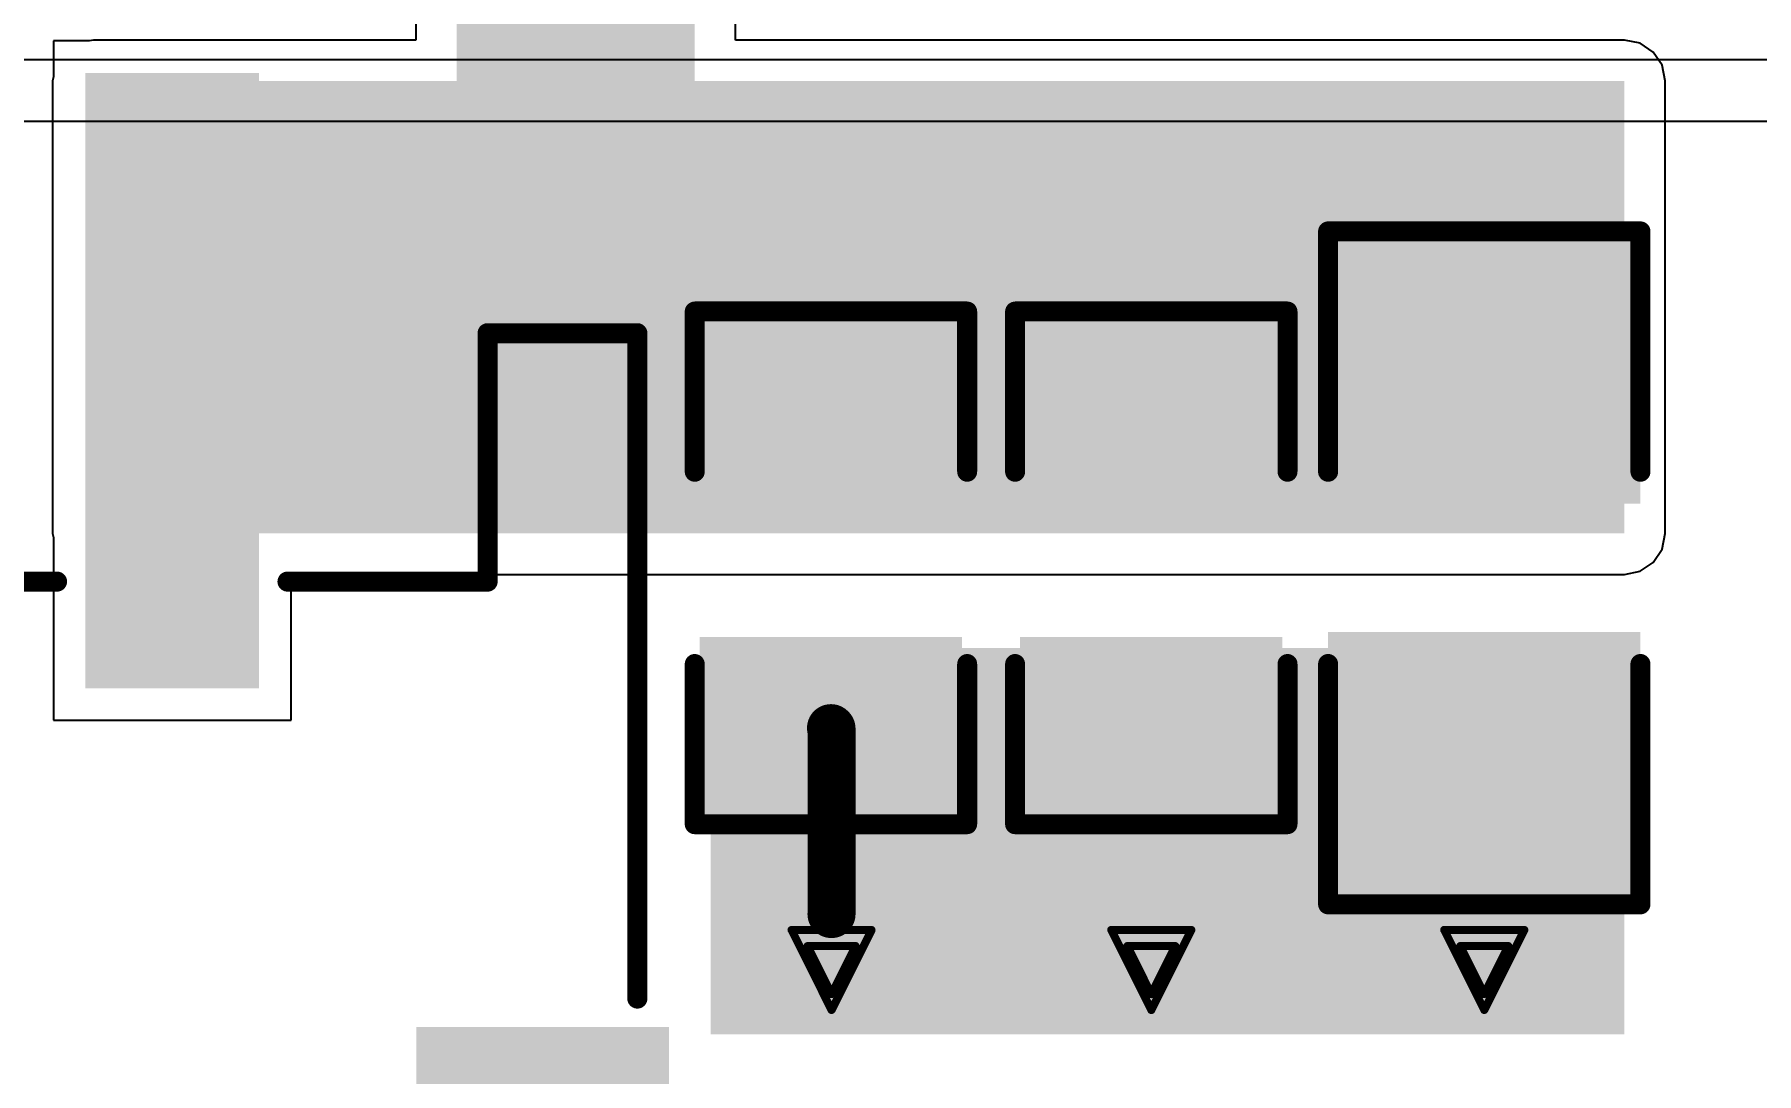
# Model space of a CAD drawing. Header units: inches. Extents: x -1 to 208, y -10 to 150.
# Drawn here: x 11.81 to 22.73, y 3.33 to 9.92 of the extents above; entities that cross this region are included whole.
import ezdxf

# ---------------------------------------------------------------- set-up
doc = ezdxf.new("R2010")
doc.units = ezdxf.units.IN
for name, color, linetype in [('Bottom Layer', 5, 'Continuous'), ('Drill Drawing', 1, 'Continuous'), ('Top Layer', 1, 'Continuous'), ('Top Overlay', 2, 'Continuous'), ('Top Paste', 8, 'Continuous'), ('Top Solder', 216, 'Continuous'), ('Via Holes', 16, 'Continuous')]:
    doc.layers.add(name, color=color, linetype=linetype)
doc.styles.add('Arial Black_Bold', font='', dxfattribs={"height": 0.2})
doc.styles.get('Arial Black_Bold').set_extended_font_data('Arial Black', bold=True)

# ---------------------------------------------------------------- blocks, each defined once
blk = doc.blocks.new('S2B_PH_SM4_TB_LF__SN__92')
at = {"layer": 'Top Layer'}
for points in [[(-1.5, 4.825), (-0.5, 4.825), (-0.5, 1.025), (-1.5, 1.025)], [(0.5, 4.825), (1.5, 4.825), (1.5, 1.025), (0.5, 1.025)], [(-4.1, -1.225), (-2.6, -1.225), (-2.6, -4.625), (-4.1, -4.625)], [(2.6, -1.225), (4.1, -1.225), (4.1, -4.625), (2.6, -4.625)]]:
    blk.add_hatch(color=1, dxfattribs=at).paths.add_polyline_path(points)
at = {"layer": 'Top Paste'}
for points in [[(-1.5, 4.825), (-0.5, 4.825), (-0.5, 1.025), (-1.5, 1.025)], [(0.5, 4.825), (1.5, 4.825), (1.5, 1.025), (0.5, 1.025)], [(-4.1, -1.225), (-2.6, -1.225), (-2.6, -4.625), (-4.1, -4.625)], [(2.6, -1.225), (4.1, -1.225), (4.1, -4.625), (2.6, -4.625)]]:
    blk.add_hatch(color=8, dxfattribs=at).paths.add_polyline_path(points)
at = {"layer": 'Top Solder'}
for points in [[(-1.551, 4.876), (-0.449, 4.876), (-0.449, 0.974), (-1.551, 0.974)], [(0.449, 4.876), (1.551, 4.876), (1.551, 0.974), (0.449, 0.974)], [(-4.151, -1.174), (-2.549, -1.174), (-2.549, -4.676), (-4.151, -4.676)], [(2.549, -1.174), (4.151, -1.174), (4.151, -4.676), (2.549, -4.676)]]:
    blk.add_hatch(color=216, dxfattribs=at).paths.add_polyline_path(points)
at = {"layer": 'Top Overlay'}
for p, q in [((-1.27, -2.715), (-1.77, -4.115)), ((-0.77, -4.115), (-1.27, -2.715)), ((-1.77, -4.115), (-0.77, -4.115))]:
    blk.add_line(p, q, dxfattribs=at)
at = {"layer": 'Top Overlay', "const_width": 0.127}
for points in [[(-3.95, -0.994), (-3.95, 3.225)], [(-3.95, 3.224), (-3, 3.224)], [(-3, 1.649), (-3, 3.224)], [(3, 1.65), (3, 3.225)], [(3, 3.225), (3.95, 3.225)], [(3.95, -0.994), (3.95, 3.225)], [(-3, 1.649), (-1.732, 1.649)], [(-0.269, 1.65), (0.269, 1.65)], [(1.731, 1.65), (3, 1.65)], [(-2.4, -4.375), (2.4, -4.375)]]:
    blk.add_lwpolyline(points, dxfattribs=at)
at = {"layer": 'Top Overlay', "const_width": 0.0635}
for points in [[(-3.982, 3.225, 1), (-3.918, 3.225, 1)], [(-3.981, 3.224, 1), (-3.918, 3.224, 1)], [(-3.031, 3.224, 1), (-2.968, 3.224, 1)], [(-3.031, 3.224, 1), (-2.968, 3.224, 1)], [(2.968, 3.225, 1), (3.032, 3.225, 1)], [(2.968, 3.225, 1), (3.032, 3.225, 1)], [(3.918, 3.225, 1), (3.982, 3.225, 1)], [(3.918, 3.225, 1), (3.982, 3.225, 1)], [(-3.031, 1.649, 1), (-2.968, 1.649, 1)], [(-3.031, 1.649, 1), (-2.968, 1.649, 1)], [(-1.764, 1.649, 1), (-1.701, 1.649, 1)], [(-0.301, 1.65, 1), (-0.237, 1.65, 1)], [(0.237, 1.65, 1), (0.301, 1.65, 1)], [(1.699, 1.65, 1), (1.763, 1.65, 1)], [(2.968, 1.65, 1), (3.032, 1.65, 1)], [(2.968, 1.65, 1), (3.032, 1.65, 1)], [(-3.982, -0.994, 1), (-3.918, -0.994, 1)], [(3.918, -0.994, 1), (3.982, -0.994, 1)], [(-2.432, -4.375, 1), (-2.368, -4.375, 1)], [(2.368, -4.375, 1), (2.432, -4.375, 1)]]:
    blk.add_lwpolyline(points, format="xyb", close=True, dxfattribs=at)
blk = doc.blocks.new('C___1206_170')
at = {"layer": 'Top Layer'}
for points in [[(-2.032, 0.889), (-0.508, 0.889), (-0.508, -0.889), (-2.032, -0.889)], [(0.508, 0.889), (2.032, 0.889), (2.032, -0.889), (0.508, -0.889)]]:
    blk.add_hatch(color=1, dxfattribs=at).paths.add_polyline_path(points)
at = {"layer": 'Top Paste'}
for points in [[(-2.032, 0.889), (-0.508, 0.889), (-0.508, -0.889), (-2.032, -0.889)], [(0.508, 0.889), (2.032, 0.889), (2.032, -0.889), (0.508, -0.889)]]:
    blk.add_hatch(color=8, dxfattribs=at).paths.add_polyline_path(points)
at = {"layer": 'Top Solder'}
for points in [[(-2.1336, 0.9906), (-0.4064, 0.9906), (-0.4064, -0.9906), (-2.1336, -0.9906)], [(0.4064, 0.9906), (2.1336, 0.9906), (2.1336, -0.9906), (0.4064, -0.9906)]]:
    blk.add_hatch(color=216, dxfattribs=at).paths.add_polyline_path(points)
at = {"layer": 'Top Overlay', "const_width": 0.127}
for points in [[(-2.1336, 0.9906), (-0.6096, 0.9906)], [(-2.1336, 0.9906), (-2.1336, -0.9906)], [(0.6096, 0.9906), (2.1336, 0.9906)], [(2.1336, 0.9906), (2.1336, -0.9906)], [(-2.1336, -0.9906), (-0.6096, -0.9906)], [(0.6096, -0.9906), (2.1336, -0.9906)]]:
    blk.add_lwpolyline(points, dxfattribs=at)
at = {"layer": 'Top Overlay', "const_width": 0.0635}
for points in [[(-2.16535, 0.9906, 1), (-2.10185, 0.9906, 1)], [(-2.16535, 0.9906, 1), (-2.10185, 0.9906, 1)], [(-0.64135, 0.9906, 1), (-0.57785, 0.9906, 1)], [(0.57785, 0.9906, 1), (0.64135, 0.9906, 1)], [(2.10185, 0.9906, 1), (2.16535, 0.9906, 1)], [(2.10185, 0.9906, 1), (2.16535, 0.9906, 1)], [(-2.16535, -0.9906, 1), (-2.10185, -0.9906, 1)], [(-2.16535, -0.9906, 1), (-2.10185, -0.9906, 1)], [(-0.64135, -0.9906, 1), (-0.57785, -0.9906, 1)], [(0.57785, -0.9906, 1), (0.64135, -0.9906, 1)], [(2.10185, -0.9906, 1), (2.16535, -0.9906, 1)], [(2.10185, -0.9906, 1), (2.16535, -0.9906, 1)]]:
    blk.add_lwpolyline(points, format="xyb", close=True, dxfattribs=at)
blk = doc.blocks.new('C___0805_171')
at = {"layer": 'Top Layer'}
for points in [[(-1.524, 0.762), (-0.508, 0.762), (-0.508, -0.762), (-1.524, -0.762)], [(0.508, 0.762), (1.524, 0.762), (1.524, -0.762), (0.508, -0.762)]]:
    blk.add_hatch(color=1, dxfattribs=at).paths.add_polyline_path(points)
at = {"layer": 'Top Paste'}
for points in [[(-1.524, 0.762), (-0.508, 0.762), (-0.508, -0.762), (-1.524, -0.762)], [(0.508, 0.762), (1.524, 0.762), (1.524, -0.762), (0.508, -0.762)]]:
    blk.add_hatch(color=8, dxfattribs=at).paths.add_polyline_path(points)
at = {"layer": 'Top Solder'}
for points in [[(-1.594, 0.832), (-0.438, 0.832), (-0.438, -0.832), (-1.594, -0.832)], [(0.438, 0.832), (1.594, 0.832), (1.594, -0.832), (0.438, -0.832)]]:
    blk.add_hatch(color=216, dxfattribs=at).paths.add_polyline_path(points)
at = {"layer": 'Top Overlay', "const_width": 0.127}
for points in [[(-1.626, 0.864), (-0.61, 0.864)], [(-1.626, 0.864), (-1.626, -0.864)], [(0.61, 0.864), (1.626, 0.864)], [(1.626, 0.864), (1.626, -0.864)], [(-1.626, -0.864), (-0.61, -0.864)], [(0.61, -0.864), (1.626, -0.864)]]:
    blk.add_lwpolyline(points, dxfattribs=at)
at = {"layer": 'Top Overlay', "const_width": 0.0635}
for points in [[(-1.657, 0.864, 1), (-1.594, 0.864, 1)], [(-1.657, 0.864, 1), (-1.594, 0.864, 1)], [(-0.641, 0.864, 1), (-0.578, 0.864, 1)], [(0.578, 0.864, 1), (0.641, 0.864, 1)], [(1.594, 0.864, 1), (1.657, 0.864, 1)], [(1.594, 0.864, 1), (1.657, 0.864, 1)], [(-1.657, -0.864, 1), (-1.594, -0.864, 1)], [(-1.657, -0.864, 1), (-1.594, -0.864, 1)], [(-0.641, -0.864, 1), (-0.578, -0.864, 1)], [(0.578, -0.864, 1), (0.641, -0.864, 1)], [(1.594, -0.864, 1), (1.657, -0.864, 1)], [(1.594, -0.864, 1), (1.657, -0.864, 1)]]:
    blk.add_lwpolyline(points, format="xyb", close=True, dxfattribs=at)
blk = doc.blocks.new('C___0805_172')
at = {"layer": 'Top Layer'}
for points in [[(-1.524, 0.762), (-0.508, 0.762), (-0.508, -0.762), (-1.524, -0.762)], [(0.508, 0.762), (1.524, 0.762), (1.524, -0.762), (0.508, -0.762)]]:
    blk.add_hatch(color=1, dxfattribs=at).paths.add_polyline_path(points)
at = {"layer": 'Top Paste'}
for points in [[(-1.524, 0.762), (-0.508, 0.762), (-0.508, -0.762), (-1.524, -0.762)], [(0.508, 0.762), (1.524, 0.762), (1.524, -0.762), (0.508, -0.762)]]:
    blk.add_hatch(color=8, dxfattribs=at).paths.add_polyline_path(points)
at = {"layer": 'Top Solder'}
for points in [[(-1.594, 0.832), (-0.438, 0.832), (-0.438, -0.832), (-1.594, -0.832)], [(0.438, 0.832), (1.594, 0.832), (1.594, -0.832), (0.438, -0.832)]]:
    blk.add_hatch(color=216, dxfattribs=at).paths.add_polyline_path(points)
at = {"layer": 'Top Overlay', "const_width": 0.127}
for points in [[(-1.626, 0.864), (-0.61, 0.864)], [(-1.626, 0.864), (-1.626, -0.864)], [(0.61, 0.864), (1.626, 0.864)], [(1.626, 0.864), (1.626, -0.864)], [(-1.626, -0.864), (-0.61, -0.864)], [(0.61, -0.864), (1.626, -0.864)]]:
    blk.add_lwpolyline(points, dxfattribs=at)
at = {"layer": 'Top Overlay', "const_width": 0.0635}
for points in [[(-1.657, 0.864, 1), (-1.594, 0.864, 1)], [(-1.657, 0.864, 1), (-1.594, 0.864, 1)], [(-0.641, 0.864, 1), (-0.578, 0.864, 1)], [(0.578, 0.864, 1), (0.641, 0.864, 1)], [(1.594, 0.864, 1), (1.657, 0.864, 1)], [(1.594, 0.864, 1), (1.657, 0.864, 1)], [(-1.657, -0.864, 1), (-1.594, -0.864, 1)], [(-1.657, -0.864, 1), (-1.594, -0.864, 1)], [(-0.641, -0.864, 1), (-0.578, -0.864, 1)], [(0.578, -0.864, 1), (0.641, -0.864, 1)], [(1.594, -0.864, 1), (1.657, -0.864, 1)], [(1.594, -0.864, 1), (1.657, -0.864, 1)]]:
    blk.add_lwpolyline(points, format="xyb", close=True, dxfattribs=at)

msp = doc.modelspace()

# ---------------------------------------------------------------- hatches: boundary and pattern name
at = {"layer": 'Bottom Layer'}
h = msp.add_hatch(color=5, dxfattribs=at)
edge = h.paths.add_edge_path()
edge.add_arc((16.866, 3.988), 0.3, 0, 360)
h = msp.add_hatch(color=5, dxfattribs=at)
edge = h.paths.add_edge_path()
edge.add_arc((18.894, 3.988), 0.3, 0, 360)
h = msp.add_hatch(color=5, dxfattribs=at)
edge = h.paths.add_edge_path()
edge.add_arc((21.006, 3.988), 0.3, 0, 360)
at = {"layer": 'Top Layer'}
for points in [[(14.488, 6.756), (15.998, 6.756), (15.998, 14.143), (14.488, 14.143)], [(12.184, 6.756), (21.895, 6.756), (21.895, 9.626), (12.184, 9.626)], [(16.1, 3.58), (21.895, 3.58), (21.895, 6.03), (16.1, 6.03)]]:
    msp.add_hatch(color=1, dxfattribs=at).paths.add_polyline_path(points)
h = msp.add_hatch(color=1, dxfattribs=at)
edge = h.paths.add_edge_path()
edge.add_arc((16.866, 3.988), 0.3, 0, 360)
h = msp.add_hatch(color=1, dxfattribs=at)
edge = h.paths.add_edge_path()
edge.add_arc((18.894, 3.988), 0.3, 0, 360)
h = msp.add_hatch(color=1, dxfattribs=at)
edge = h.paths.add_edge_path()
edge.add_arc((21.006, 3.988), 0.3, 0, 360)
at = {"layer": 'Via Holes'}
h = msp.add_hatch(color=7, dxfattribs=at)
edge = h.paths.add_edge_path()
edge.add_arc((16.866, 3.988), 0.15, 0, 360)
h = msp.add_hatch(color=7, dxfattribs=at)
edge = h.paths.add_edge_path()
edge.add_arc((18.894, 3.988), 0.15, 0, 360)
h = msp.add_hatch(color=7, dxfattribs=at)
edge = h.paths.add_edge_path()
edge.add_arc((21.006, 3.988), 0.15, 0, 360)

# ---------------------------------------------------------------- linework, layer by layer
at = {"layer": 'Bottom Layer'}
for p, q in [((48.323, 9.759), (8.23, 9.759)), ((8.23, 9.371), (38.241, 9.371))]:
    msp.add_line(p, q, dxfattribs=at)
at = {"layer": 'Drill Drawing', "const_width": 0.0508}
for points in [[(16.612, 4.242), (17.12, 4.242)], [(16.612, 4.242), (16.866, 3.734)], [(16.866, 3.734), (17.12, 4.242)], [(18.64, 4.242), (19.148, 4.242)], [(18.64, 4.242), (18.894, 3.734)], [(18.894, 3.734), (19.148, 4.242)], [(20.752, 4.242), (21.26, 4.242)], [(20.752, 4.242), (21.006, 3.734)], [(21.006, 3.734), (21.26, 4.242)], [(16.713, 4.14), (17.018, 4.14)], [(16.713, 4.14), (16.866, 3.835)], [(16.866, 3.835), (17.018, 4.14)], [(18.742, 4.14), (19.046, 4.14)], [(18.742, 4.14), (18.894, 3.835)], [(18.894, 3.835), (19.046, 4.14)], [(20.853, 4.14), (21.158, 4.14)], [(20.853, 4.14), (21.006, 3.835)], [(21.006, 3.835), (21.158, 4.14)]]:
    msp.add_lwpolyline(points, dxfattribs=at)
at = {"layer": 'Drill Drawing', "const_width": 0.0254}
for points in [[(16.599, 4.242, 1), (16.624, 4.242, 1)], [(16.599, 4.242, 1), (16.624, 4.242, 1)], [(17.107, 4.242, 1), (17.132, 4.242, 1)], [(17.107, 4.242, 1), (17.132, 4.242, 1)], [(18.627, 4.242, 1), (18.653, 4.242, 1)], [(18.627, 4.242, 1), (18.653, 4.242, 1)], [(19.135, 4.242, 1), (19.161, 4.242, 1)], [(19.135, 4.242, 1), (19.161, 4.242, 1)], [(20.739, 4.242, 1), (20.765, 4.242, 1)], [(20.739, 4.242, 1), (20.765, 4.242, 1)], [(21.247, 4.242, 1), (21.273, 4.242, 1)], [(21.247, 4.242, 1), (21.273, 4.242, 1)], [(16.701, 4.14, 1), (16.726, 4.14, 1)], [(16.701, 4.14, 1), (16.726, 4.14, 1)], [(17.005, 4.14, 1), (17.031, 4.14, 1)], [(17.005, 4.14, 1), (17.031, 4.14, 1)], [(18.729, 4.14, 1), (18.754, 4.14, 1)], [(18.729, 4.14, 1), (18.754, 4.14, 1)], [(19.034, 4.14, 1), (19.059, 4.14, 1)], [(19.034, 4.14, 1), (19.059, 4.14, 1)], [(20.841, 4.14, 1), (20.866, 4.14, 1)], [(20.841, 4.14, 1), (20.866, 4.14, 1)], [(21.145, 4.14, 1), (21.171, 4.14, 1)], [(21.145, 4.14, 1), (21.171, 4.14, 1)], [(16.853, 3.835, 1), (16.878, 3.835, 1)], [(16.853, 3.835, 1), (16.878, 3.835, 1)], [(18.881, 3.835, 1), (18.907, 3.835, 1)], [(18.881, 3.835, 1), (18.907, 3.835, 1)], [(20.993, 3.835, 1), (21.018, 3.835, 1)], [(20.993, 3.835, 1), (21.018, 3.835, 1)], [(16.853, 3.734, 1), (16.878, 3.734, 1)], [(16.853, 3.734, 1), (16.878, 3.734, 1)], [(18.881, 3.734, 1), (18.907, 3.734, 1)], [(18.881, 3.734, 1), (18.907, 3.734, 1)], [(20.993, 3.734, 1), (21.018, 3.734, 1)], [(20.993, 3.734, 1), (21.018, 3.734, 1)]]:
    msp.add_lwpolyline(points, format="xyb", close=True, dxfattribs=at)
at = {"layer": 'Top Layer'}
for p, q in [((16.257, 9.885), (16.257, 12.593)), ((14.229, 11.963), (14.229, 9.885)), ((12.159, 9.88), (11.93, 9.88)), ((11.93, 9.88), (11.93, 9.651)), ((12.184, 9.885), (12.159, 9.88)), ((14.229, 9.885), (12.184, 9.885)), ((21.895, 9.885), (16.257, 9.885)), ((21.994, 9.865), (21.895, 9.885)), ((22.078, 9.809), (21.994, 9.865)), ((22.134, 9.725), (22.078, 9.809)), ((22.154, 9.626), (22.134, 9.725)), ((11.93, 9.651), (11.925, 9.626)), ((11.925, 9.626), (11.925, 6.756)), ((22.154, 6.756), (22.154, 9.626)), ((11.925, 6.756), (11.93, 6.731)), ((11.93, 6.731), (11.93, 5.572)), ((22.134, 6.657), (22.154, 6.756)), ((21.994, 6.517), (22.078, 6.573)), ((22.078, 6.573), (22.134, 6.657)), ((13.438, 5.572), (13.438, 6.497)), ((13.438, 6.497), (21.895, 6.497)), ((21.895, 6.497), (21.994, 6.517)), ((11.93, 5.572), (13.438, 5.572))]:
    msp.add_line(p, q, dxfattribs=at)
at = {"layer": 'Top Layer', "const_width": 0.305}
for points in [[(16.862, 5.522), (16.866, 5.518)], [(16.866, 4.343), (16.866, 5.518)]]:
    msp.add_lwpolyline(points, dxfattribs=at)
at = {"layer": 'Top Layer', "const_width": 0.152}
for points in [[(16.786, 5.522, 1), (16.938, 5.522, 1)], [(16.789, 5.518, 1), (16.942, 5.518, 1)], [(16.789, 5.518, 1), (16.942, 5.518, 1)], [(16.789, 4.343, 1), (16.942, 4.343, 1)]]:
    msp.add_lwpolyline(points, format="xyb", close=True, dxfattribs=at)

# ---------------------------------------------------------------- block references
msp.add_blockref('S2B_PH_SM4_TB_LF__SN__92', (11.684, 4.801))
at = {"rotation": 90}
for name, p in [('C___1206_170', (21.006, 6.538)), ('C___0805_172', (16.862, 6.538)), ('C___0805_171', (18.894, 6.538))]:
    msp.add_blockref(name, p, dxfattribs=at)

# ---------------------------------------------------------------- texts
at = {"layer": 'Top Overlay', "style": 'Arial Black_Bold'}
msp.add_text('+', height=1.905, rotation=270, dxfattribs=at).set_placement((14.156, 9.616))

doc.saveas('drawing.dxf')
